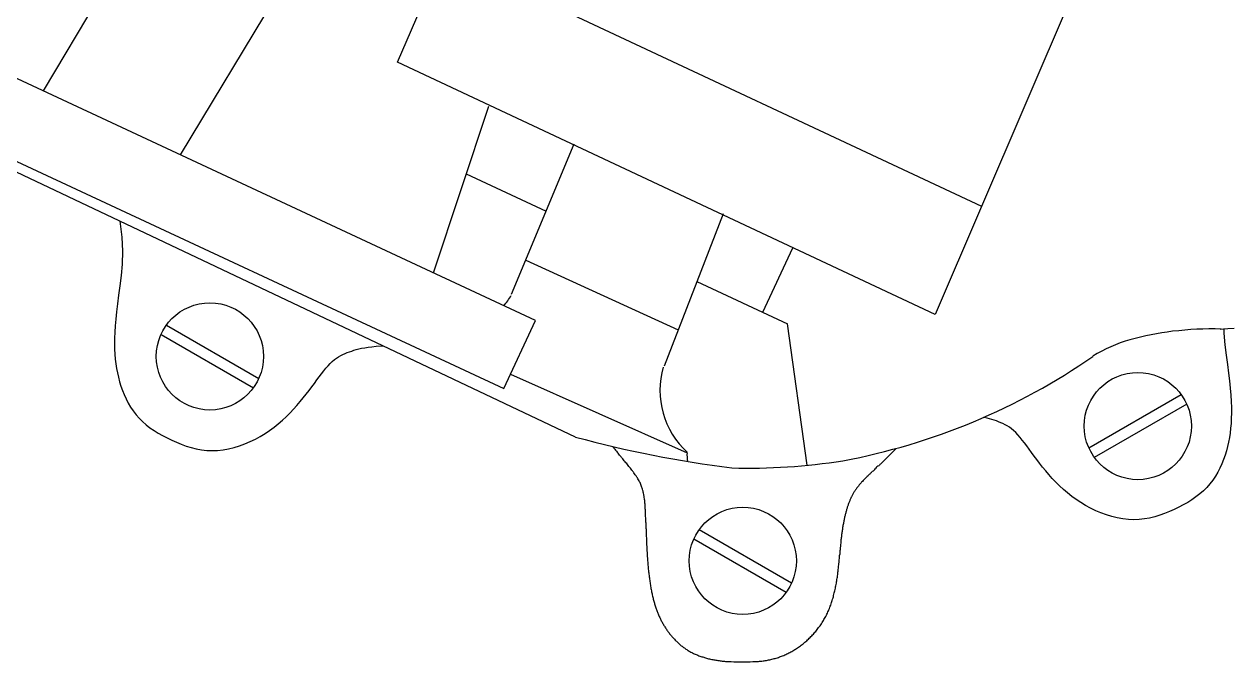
# Model space of a CAD drawing. Header units: millimetres. Extents: x -3204.52 to -3202.33, y 1775.89 to 1776.94.
# Drawn here: x -3203.3672 to -3203.2285, y 1776.179 to 1776.2522 of the extents above; entities that cross this region are included whole.
import ezdxf

# ---------------------------------------------------------------- set-up
doc = ezdxf.new("R2010")
doc.units = ezdxf.units.MM
doc.header["$LTSCALE"] = 10
doc.layers.add('Veículos', color=2, linetype='Continuous')

msp = doc.modelspace()

# ---------------------------------------------------------------- linework, layer by layer
at = {"layer": 'Veículos'}
for p, q in [((-3203.324360544384, 1776.247798404621), (-3203.307612843664, 1776.28682029684)), ((-3203.364982203217, 1776.244505417878), (-3203.351710210426, 1776.266848378653)), ((-3203.334730334522, 1776.261308181872), (-3203.349312072746, 1776.237198316035)), ((-3203.319048851277, 1776.260174570124), (-3203.257350896564, 1776.231300275891)), ((-3203.246157491493, 1776.25738074231), (-3203.262682991926, 1776.218876573438)), ((-3203.308522248368, 1776.218177708553), (-3203.377693423954, 1776.250432757452)), ((-3203.262682991926, 1776.218876573438), (-3203.324360544384, 1776.247798404621)), ((-3203.381336194157, 1776.242620811544), (-3203.31216501857, 1776.210365762645)), ((-3203.320235464244, 1776.223639670818), (-3203.313892452299, 1776.242768424028)), ((-3203.303940027053, 1776.204812331174), (-3203.381841303832, 1776.241688718061)), ((-3203.311297513741, 1776.221181964724), (-3203.304114962986, 1776.238424045086)), ((-3203.316472940698, 1776.234986391428), (-3203.307324145569, 1776.230720238197)), ((-3203.356212693645, 1776.229556817485), (-3203.356001801722, 1776.227755700463)), ((-3203.287011647679, 1776.230403960335), (-3203.293777855346, 1776.212958175255)), ((-3203.356001801722, 1776.227755700463), (-3203.355927873587, 1776.226116481475)), ((-3203.355927873587, 1776.226116481475), (-3203.355961582288, 1776.224652426961)), ((-3203.282462291202, 1776.21912696511), (-3203.279009156356, 1776.226532236685)), ((-3203.355961582288, 1776.224652426961), (-3203.356069375441, 1776.223340716197)), ((-3203.309662368586, 1776.225107214281), (-3203.292173448504, 1776.2170949293)), ((-3203.356069375441, 1776.223340716197), (-3203.356217700666, 1776.222158528459)), ((-3203.290018729965, 1776.222650590373), (-3203.279616983535, 1776.217800176355)), ((-3203.356217700666, 1776.222158528459), (-3203.35637300558, 1776.221083043024)), ((-3203.356507560653, 1776.220094011617), (-3203.356616927751, 1776.219181475766)), ((-3203.35637300558, 1776.221083043024), (-3203.356507560653, 1776.220094011617)), ((-3203.356702491592, 1776.218338049446), (-3203.356765636895, 1776.217556346634)), ((-3203.356616927751, 1776.219181475766), (-3203.356702491592, 1776.218338049446)), ((-3203.356765636895, 1776.217556346634), (-3203.356807748379, 1776.216828981305)), ((-3203.350884336646, 1776.217652641725), (-3203.34028841852, 1776.211535085543)), ((-3203.31216501857, 1776.210365762645), (-3203.308522248368, 1776.218177708553)), ((-3203.277363599712, 1776.20158078358), (-3203.279616983535, 1776.217800176355)), ((-3203.229975619231, 1776.21720518455), (-3203.229101818447, 1776.217260060874)), ((-3203.229584716206, 1776.217245143487), (-3203.229572564713, 1776.216717373242)), ((-3203.229101818447, 1776.217260060874), (-3203.228369272197, 1776.217298098931)), ((-3203.356830210759, 1776.216148567436), (-3203.356834408754, 1776.215507719004)), ((-3203.356807748379, 1776.216828981305), (-3203.356830210759, 1776.216148567436)), ((-3203.351498897852, 1776.216588287213), (-3203.340902895963, 1776.21047068267)), ((-3203.229572564713, 1776.216717373242), (-3203.229464771559, 1776.215405662478)), ((-3203.356834408754, 1776.215507719004), (-3203.356821727084, 1776.214899049983)), ((-3203.356821727084, 1776.214899049983), (-3203.356793212074, 1776.214315888826)), ((-3203.356793212074, 1776.214315888826), (-3203.356748556492, 1776.213754421884)), ((-3203.330873205558, 1776.214166448852), (-3203.330625088076, 1776.214289180543)), ((-3203.330625088076, 1776.214289180543), (-3203.330376193128, 1776.214398873276)), ((-3203.330376193128, 1776.214398873276), (-3203.33012663456, 1776.214498514084)), ((-3203.33012663456, 1776.214498514084), (-3203.329876526219, 1776.214591090001)), ((-3203.329876526219, 1776.214591090001), (-3203.329624869364, 1776.214679082572)), ((-3203.329624869364, 1776.214679082572), (-3203.329366214916, 1776.214762951408)), ((-3203.329366214916, 1776.214762951408), (-3203.329094001208, 1776.214842650631)), ((-3203.329094001208, 1776.214842650631), (-3203.328801666574, 1776.214918134368)), ((-3203.328801666574, 1776.214918134368), (-3203.328482649349, 1776.21498935674)), ((-3203.328482649349, 1776.21498935674), (-3203.328130387867, 1776.215056271873)), ((-3203.328130387867, 1776.215056271873), (-3203.327738320461, 1776.215118833891)), ((-3203.327738320461, 1776.215118833891), (-3203.327299885466, 1776.215176996917)), ((-3203.327299885466, 1776.215176996917), (-3203.326803670166, 1776.215230218936)), ((-3203.326803670166, 1776.215230218936), (-3203.326218857636, 1776.215275973374)), ((-3203.326218857636, 1776.215275973374), (-3203.326061027125, 1776.215283822665)), ((-3203.229464771559, 1776.215405662478), (-3203.229316446334, 1776.21422347474)), ((-3203.229316446334, 1776.21422347474), (-3203.22916114142, 1776.213147989304)), ((-3203.356748556492, 1776.213754421884), (-3203.356687114716, 1776.213211549983)), ((-3203.356687114716, 1776.213211549983), (-3203.356608241123, 1776.21268417395)), ((-3203.332587147385, 1776.212711648531), (-3203.332341712477, 1776.212994988435)), ((-3203.332341712477, 1776.212994988435), (-3203.332098459412, 1776.213253412614)), ((-3203.332098459412, 1776.213253412614), (-3203.331855623922, 1776.213485391871)), ((-3203.331855623922, 1776.213485391871), (-3203.331611754758, 1776.213690149714)), ((-3203.331611754758, 1776.213690149714), (-3203.331366652746, 1776.21386992047)), ((-3203.331366652746, 1776.21386992047), (-3203.331120431731, 1776.214027691172)), ((-3203.331120431731, 1776.214027691172), (-3203.330873205558, 1776.214166448852)), ((-3203.22916114142, 1776.213147989304), (-3203.229026586348, 1776.212158957898)), ((-3203.356608241123, 1776.21268417395), (-3203.356511290089, 1776.212169194611)), ((-3203.356511290089, 1776.212169194611), (-3203.356395615991, 1776.211663512793)), ((-3203.356395615991, 1776.211663512793), (-3203.356260573209, 1776.211164029322)), ((-3203.333625990844, 1776.211359715626), (-3203.333354185867, 1776.211727426451)), ((-3203.333354185867, 1776.211727426451), (-3203.333091619812, 1776.212076338342)), ((-3203.333091619812, 1776.212076338342), (-3203.332836528407, 1776.212404922102)), ((-3203.332836528407, 1776.212404922102), (-3203.332587147385, 1776.212711648531)), ((-3203.311399116809, 1776.212008244273), (-3203.291151276269, 1776.20301230274)), ((-3203.229026586348, 1776.212158957898), (-3203.22891721925, 1776.211246422047)), ((-3203.356260573209, 1776.211164029322), (-3203.356105516117, 1776.210667645024)), ((-3203.356105516117, 1776.210667645024), (-3203.35592969149, 1776.210172293785)), ((-3203.35592969149, 1776.210172293785), (-3203.355731915685, 1776.209680041719)), ((-3203.334836724088, 1776.209737614305), (-3203.334513249025, 1776.210160902963)), ((-3203.334513249025, 1776.210160902963), (-3203.334204220514, 1776.210574241642)), ((-3203.334204220514, 1776.210574241642), (-3203.33390879901, 1776.210974735064)), ((-3203.33390879901, 1776.210974735064), (-3203.333625990844, 1776.211359715626)), ((-3203.22891721925, 1776.211246422047), (-3203.228831655409, 1776.210402995727)), ((-3203.228831655409, 1776.210402995727), (-3203.228768510105, 1776.209621292915)), ((-3203.355731915685, 1776.209680041719), (-3203.355510897457, 1776.209193988)), ((-3203.355510897457, 1776.209193988), (-3203.35526534556, 1776.208717231801)), ((-3203.35526534556, 1776.208717231801), (-3203.354993968749, 1776.208252872297)), ((-3203.335902224062, 1776.208437001266), (-3203.33553037206, 1776.208872768176)), ((-3203.33553037206, 1776.208872768176), (-3203.33517548525, 1776.209307270949)), ((-3203.33517548525, 1776.209307270949), (-3203.334836724088, 1776.209737614305)), ((-3203.234443059649, 1776.20966397374), (-3203.245038977775, 1776.203546417558)), ((-3203.228768510105, 1776.209621292915), (-3203.228726398622, 1776.208893927586)), ((-3203.228726398622, 1776.208893927586), (-3203.228703936242, 1776.208213513717)), ((-3203.354993968749, 1776.208252872297), (-3203.354695475777, 1776.207804008661)), ((-3203.354695475777, 1776.207804008661), (-3203.354368575399, 1776.207373740066)), ((-3203.354368575399, 1776.207373740066), (-3203.354011976369, 1776.206965165686)), ((-3203.337127851279, 1776.207150947887), (-3203.336700181836, 1776.20757325616)), ((-3203.336700181836, 1776.20757325616), (-3203.336291880805, 1776.208002865501)), ((-3203.336291880805, 1776.208002865501), (-3203.335902224062, 1776.208437001266)), ((-3203.233828498443, 1776.208599619228), (-3203.244424500331, 1776.202482014685)), ((-3203.228699738246, 1776.207572665284), (-3203.228712419917, 1776.206963996264)), ((-3203.228703936242, 1776.208213513717), (-3203.228699738246, 1776.207572665284)), ((-3203.354011976369, 1776.206965165686), (-3203.353625033064, 1776.206580609901)), ((-3203.353625033064, 1776.206580609901), (-3203.353209682354, 1776.206219297917)), ((-3203.353209682354, 1776.206219297917), (-3203.352768506729, 1776.205879680148)), ((-3203.352768506729, 1776.205879680148), (-3203.35230408868, 1776.205560207008)), ((-3203.339036307638, 1776.205579361056), (-3203.338529232736, 1776.205950267904)), ((-3203.338529232736, 1776.205950267904), (-3203.338042229716, 1776.206337282299)), ((-3203.338042229716, 1776.206337282299), (-3203.337575151569, 1776.20673823278)), ((-3203.337575151569, 1776.20673823278), (-3203.337127851279, 1776.207150947887)), ((-3203.257051497651, 1776.207054303021), (-3203.257121319511, 1776.207067566291)), ((-3203.256732480427, 1776.206983080649), (-3203.257051497651, 1776.207054303021)), ((-3203.256440145793, 1776.206907596913), (-3203.256732480427, 1776.206983080649)), ((-3203.256167932085, 1776.206827897689), (-3203.256440145793, 1776.206907596913)), ((-3203.255909277636, 1776.206744028853), (-3203.256167932085, 1776.206827897689)), ((-3203.255657620782, 1776.206656036281), (-3203.255909277636, 1776.206744028853)), ((-3203.25540751244, 1776.206563460365), (-3203.255657620782, 1776.206656036281)), ((-3203.255157953873, 1776.206463819557), (-3203.25540751244, 1776.206563460365)), ((-3203.254909058925, 1776.206354126823), (-3203.255157953873, 1776.206463819557)), ((-3203.254660941442, 1776.206231395133), (-3203.254909058925, 1776.206354126823)), ((-3203.25441371527, 1776.206092637453), (-3203.254660941442, 1776.206231395133)), ((-3203.254167494255, 1776.205934866751), (-3203.25441371527, 1776.206092637453)), ((-3203.253922392243, 1776.205755095995), (-3203.254167494255, 1776.205934866751)), ((-3203.228740934927, 1776.206380835107), (-3203.228785590509, 1776.205819368165)), ((-3203.228712419917, 1776.206963996264), (-3203.228740934927, 1776.206380835107)), ((-3203.35230408868, 1776.205560207008), (-3203.3518190107, 1776.205259328909)), ((-3203.3518190107, 1776.205259328909), (-3203.35131585528, 1776.204975496264)), ((-3203.35131585528, 1776.204975496264), (-3203.35079720491, 1776.204707159487)), ((-3203.35079720491, 1776.204707159487), (-3203.350265642083, 1776.204452768991)), ((-3203.341267596195, 1776.204300392958), (-3203.340679433764, 1776.204585000396)), ((-3203.340679433764, 1776.204585000396), (-3203.34011126114, 1776.204894555842)), ((-3203.34011126114, 1776.204894555842), (-3203.339563601435, 1776.205226733215)), ((-3203.339563601435, 1776.205226733215), (-3203.339036307638, 1776.205579361056)), ((-3203.253678523078, 1776.205550338152), (-3203.253922392243, 1776.205755095995)), ((-3203.253435687589, 1776.205318358895), (-3203.253678523078, 1776.205550338152)), ((-3203.253192434524, 1776.205059934716), (-3203.253435687589, 1776.205318358895)), ((-3203.252946999615, 1776.204776594812), (-3203.253192434524, 1776.205059934716)), ((-3203.252697618594, 1776.204469868382), (-3203.252946999615, 1776.204776594812)), ((-3203.252442527189, 1776.204141284623), (-3203.252697618594, 1776.204469868382)), ((-3203.228925905878, 1776.204749120231), (-3203.229022856912, 1776.204234140892)), ((-3203.228847032285, 1776.205276496264), (-3203.228925905878, 1776.204749120231)), ((-3203.228785590509, 1776.205819368165), (-3203.228847032285, 1776.205276496264)), ((-3203.350265642083, 1776.204452768991), (-3203.349723318876, 1776.204211808248)), ((-3203.349723318876, 1776.204211808248), (-3203.349170665702, 1776.203987892958)), ((-3203.349170665702, 1776.203987892958), (-3203.348607682563, 1776.203785671884)), ((-3203.348607682563, 1776.203785671884), (-3203.348034369457, 1776.203609793785)), ((-3203.348034369457, 1776.203609793785), (-3203.347450726386, 1776.203464907421)), ((-3203.347450726386, 1776.203464907421), (-3203.346856753349, 1776.203355661553)), ((-3203.346856753349, 1776.203355661553), (-3203.346252450347, 1776.203286704942)), ((-3203.346252450347, 1776.203286704942), (-3203.345637817378, 1776.203262686347)), ((-3203.345637817378, 1776.203262686347), (-3203.345013500066, 1776.203286963206)), ((-3203.345013500066, 1776.203286963206), (-3203.344382726526, 1776.203357727669)), ((-3203.344382726526, 1776.203357727669), (-3203.343749370494, 1776.203471880562)), ((-3203.343749370494, 1776.203471880562), (-3203.343117305708, 1776.203626322711)), ((-3203.343117305708, 1776.203626322711), (-3203.342490405905, 1776.203817954942)), ((-3203.342490405905, 1776.203817954942), (-3203.341872544821, 1776.204043678082)), ((-3203.341872544821, 1776.204043678082), (-3203.341267596195, 1776.204300392958)), ((-3203.252179961133, 1776.203792372732), (-3203.252442527189, 1776.204141284623)), ((-3203.251908156157, 1776.203424661907), (-3203.252179961133, 1776.203792372732)), ((-3203.251625347991, 1776.203039681345), (-3203.251908156157, 1776.203424661907)), ((-3203.229273573792, 1776.203228975603), (-3203.229428630883, 1776.202732591305)), ((-3203.229138531009, 1776.203728459074), (-3203.229273573792, 1776.203228975603)), ((-3203.229022856912, 1776.204234140892), (-3203.229138531009, 1776.203728459074)), ((-3203.251329926486, 1776.202639187924), (-3203.251625347991, 1776.203039681345)), ((-3203.251020897976, 1776.202225849244), (-3203.251329926486, 1776.202639187924)), ((-3203.250697422913, 1776.201802560586), (-3203.251020897976, 1776.202225849244)), ((-3203.25035866175, 1776.20137221723), (-3203.250697422913, 1776.201802560586)), ((-3203.229802231315, 1776.201744988), (-3203.230023249544, 1776.201258934281)), ((-3203.229604455511, 1776.202237240066), (-3203.229802231315, 1776.201744988)), ((-3203.229428630883, 1776.202732591305), (-3203.229604455511, 1776.202237240066)), ((-3203.250003774941, 1776.200937714457), (-3203.25035866175, 1776.20137221723)), ((-3203.249631922939, 1776.200501947547), (-3203.250003774941, 1776.200937714457)), ((-3203.249242266195, 1776.200067811782), (-3203.249631922939, 1776.200501947547)), ((-3203.230540178251, 1776.200317818578), (-3203.230838671224, 1776.199868954942)), ((-3203.23026880144, 1776.200782178082), (-3203.230540178251, 1776.200317818578)), ((-3203.230023249544, 1776.201258934281), (-3203.23026880144, 1776.200782178082)), ((-3203.248833965165, 1776.199638202441), (-3203.249242266195, 1776.200067811782)), ((-3203.248406295722, 1776.199215894168), (-3203.248833965165, 1776.199638202441)), ((-3203.247958995432, 1776.198803179061), (-3203.248406295722, 1776.199215894168)), ((-3203.231522170631, 1776.199030111967), (-3203.231909113936, 1776.198645556181)), ((-3203.231165571602, 1776.199438686347), (-3203.231522170631, 1776.199030111967)), ((-3203.230838671224, 1776.199868954942), (-3203.231165571602, 1776.199438686347)), ((-3203.247491917284, 1776.19840222858), (-3203.247958995432, 1776.198803179061)), ((-3203.247004914265, 1776.198015214185), (-3203.247491917284, 1776.19840222858)), ((-3203.246497839363, 1776.197644307337), (-3203.247004914265, 1776.198015214185)), ((-3203.245970545565, 1776.197291679496), (-3203.246497839363, 1776.197644307337)), ((-3203.23323005832, 1776.197625153289), (-3203.233715136301, 1776.19732427519)), ((-3203.232765640272, 1776.197944626429), (-3203.23323005832, 1776.197625153289)), ((-3203.232324464647, 1776.198284244198), (-3203.232765640272, 1776.197944626429)), ((-3203.231909113936, 1776.198645556181), (-3203.232324464647, 1776.198284244198)), ((-3203.245422885861, 1776.196959502123), (-3203.245970545565, 1776.197291679496)), ((-3203.244854713236, 1776.196649946677), (-3203.245422885861, 1776.196959502123)), ((-3203.244266550805, 1776.196365339239), (-3203.244854713236, 1776.196649946677)), ((-3203.243661602179, 1776.196108624363), (-3203.244266550805, 1776.196365339239)), ((-3203.235810828125, 1776.196276754529), (-3203.236363481298, 1776.196052839239)), ((-3203.235268504917, 1776.196517715272), (-3203.235810828125, 1776.196276754529)), ((-3203.23473694209, 1776.196772105768), (-3203.235268504917, 1776.196517715272)), ((-3203.234218291721, 1776.197040442545), (-3203.23473694209, 1776.196772105768)), ((-3203.233715136301, 1776.19732427519), (-3203.234218291721, 1776.197040442545)), ((-3203.243043741096, 1776.195882901223), (-3203.243661602179, 1776.196108624363)), ((-3203.242416841293, 1776.195691268991), (-3203.243043741096, 1776.195882901223)), ((-3203.241784776507, 1776.195536826842), (-3203.242416841293, 1776.195691268991)), ((-3203.241151420475, 1776.19542267395), (-3203.241784776507, 1776.195536826842)), ((-3203.240520646935, 1776.195351909487), (-3203.241151420475, 1776.19542267395)), ((-3203.239896329623, 1776.195327632628), (-3203.240520646935, 1776.195351909487)), ((-3203.239281696654, 1776.195351651223), (-3203.239896329623, 1776.195327632628)), ((-3203.238677393651, 1776.195420607834), (-3203.239281696654, 1776.195351651223)), ((-3203.238083420614, 1776.195529853702), (-3203.238677393651, 1776.195420607834)), ((-3203.237499777543, 1776.195674740066), (-3203.238083420614, 1776.195529853702)), ((-3203.236926464438, 1776.195850618165), (-3203.237499777543, 1776.195674740066)), ((-3203.236363481298, 1776.196052839239), (-3203.236926464438, 1776.195850618165)), ((-3203.289744013671, 1776.194209315731), (-3203.279148095545, 1776.188091759548)), ((-3203.290358574877, 1776.193144961218), (-3203.279762572988, 1776.187027356676))]:
    msp.add_line(p, q, dxfattribs=at)
for points in [[(-3203.229878040072, 1776.21720518455, 0.03519256623395899), (-3203.235439573415, 1776.216938527566, 0.03922299065178179), (-3203.240340515247, 1776.215962027338, 0.07158976862136646), (-3203.244582527312, 1776.214077760375, -0.3096522601002618)], [(-3203.229878026411, 1776.217205169992, 0.03519256623395899), (-3203.235439559754, 1776.216938513007, 0.03922299065178179), (-3203.240340501586, 1776.215962012779, 0.07158976862136646), (-3203.244582513651, 1776.214077745817, -0.3096522601002618)]]:
    msp.add_lwpolyline(points, format="xyb", dxfattribs=at)
for centre in [(-3203.345893757603, 1776.214061465821), (-3203.239433638691, 1776.206072797837), (-3203.284753434628, 1776.190618139827)]:
    msp.add_circle(centre, 0.006148367551876355, dxfattribs=at)
for centre, radius, start, end in [((-3203.319387388821, 1776.225989772877), 0.009459564044348154, 319.7489494465497, 328.5168044381463), ((-3203.284632033928, 1776.210180247819), 0.009630110570149708, 163.9372460888827, 227.598962937899), ((-3203.286829856973, 1776.274968708354), 0.07411587071370528, 292.6458356169086, 304.7457157290805), ((-3203.286829856973, 1776.274968708354), 0.07411587071370881, 280.5459555047407, 292.6458356169086), ((-3203.270094092289, 1776.329242001854), 0.1289507279761911, 254.7832169572426, 262.9056067364225), ((-3203.07806092616, 1776.383925807218), 0.2856355262310374, 219.112804036799, 219.1527742103636), ((-3203.293545345656, 1776.208476558903), 0.007757902482724361, 219.1527742097431, 219.3953069103439), ((-3192.537822533151, 1785.041851558379), 13.92587872035269, 219.3953069110011, 219.3977411994664), ((-3203.982325294939, 1775.64162807005), 0.8842815186138865, 39.3773561739524, 39.41569193654836), ((-3203.441850418529, 1776.377871593688), 0.2468253012573864, 314.6567843278597, 315.0575751141704), ((-3203.787639315716, 1775.801416122792), 0.6324187537891142, 39.34012500406995, 39.3773561738974), ((-3204.252360298869, 1775.420502615429), 1.233302013894498, 39.31346413350558, 39.34012500419003), ((-3203.321560799786, 1776.182718514153), 0.03023893002858602, 38.77124124049816, 39.31346413340383), ((-3203.286136830125, 1776.202774917887), 0.00502006192298051, 177.2896302109555, 188.7240221161651), ((-3203.284108204534, 1776.270630920126), 0.06937875071829977, 268.4209036022226, 278.9917316789198), ((-3203.223485193265, 1776.155562539232), 0.06479094158751003, 134.4881391444133, 134.8184049892398), ((-3203.443014002395, 1776.379049202033), 0.2484808038474019, 314.4881391443949, 314.6567843278044), ((-3203.379160576853, 1776.136454686247), 0.1041177232691329, 38.47902955568824, 38.77124124056326), ((-3203.309024433752, 1776.192201593747), 0.01452533372050468, 37.38875520060095, 38.47902955575336), ((-3203.322168610941, 1776.182156198443), 0.03106859098128503, 36.64327761719154, 37.3887552005072), ((-3203.303723539644, 1776.195876346045), 0.008080265567155702, 34.8396467354136, 36.64327761728536), ((-3203.307691809837, 1776.193114252133), 0.0129151731252237, 33.41304203508653, 34.83964673535595), ((-3201.900677040197, 1774.84595440954), 1.926287464267672, 135.3214996114831, 135.3379393521941), ((-3203.256824520091, 1776.186967351844), 0.01907701477595734, 134.2338597982395, 135.3214996114831), ((-3203.281934303447, 1776.212786888416), 0.01693895602636301, 314.1652156200673, 315.3901437896957), ((-3203.269969121065, 1776.201319215944), 0.0004382856878961492, 282.3510024481819, 345.275326229942), ((-3203.268744273932, 1776.20060987901), 0.0009995283819991055, 114.1917832850742, 143.2576199159958), ((-3203.301408956491, 1776.19725908286), 0.0053882967541344, 30.88418778844759, 33.41304203499259), ((-3203.302593728737, 1776.196550455309), 0.006768817771345638, 28.62794438200609, 30.88418778851687), ((-3203.300635268912, 1776.197619481721), 0.004537588882105432, 25.71942695353659, 28.62794438199466), ((-3203.300881801818, 1776.197500730477), 0.004811231589933455, 22.89484968885681, 25.71942695353659), ((-3203.301094859346, 1776.197410754022), 0.005042509069651121, 20.2147767858016, 22.89484968888589), ((-3203.300701126683, 1776.197555734738), 0.004622932118859872, 17.41570015782201, 20.21477678560795), ((-3203.302596900023, 1776.19696106484), 0.006609786125460185, 15.25303203526484, 17.41570015783443), ((-3203.266637474212, 1776.195221498157), 0.00627764623721355, 142.4386164963847, 143.9784103197924), ((-3203.265645237725, 1776.194458438005), 0.007529362675889838, 141.0289137144102, 142.4386164963013), ((-3203.266542291143, 1776.195184108306), 0.006375541969959261, 139.49694430511, 141.028913714337), ((-3203.263081489955, 1776.192227985634), 0.01092700394586709, 138.3861929956308, 139.49694430511), ((-3203.264924388399, 1776.193864981769), 0.008462043292432778, 137.123982626728, 138.3861929957423), ((-3203.25379508507, 1776.18353167266), 0.02364883590100378, 136.4764973916587, 137.1239826266816), ((-3203.260674237161, 1776.190065109284), 0.01416155348642883, 135.6397760373822, 136.4764973917418), ((-3203.266713624045, 1776.1959711061), 0.005714365059372405, 135.3379393520467, 135.6397760372071), ((-3203.301101099158, 1776.197368952004), 0.005059369354343294, 12.78106149046475, 15.25303203534711), ((-3203.304649097228, 1776.196564099814), 0.008697511373620443, 11.05752257083928, 12.78106149041105), ((-3203.302046563319, 1776.197072693248), 0.006045747803979686, 8.990235601969227, 11.05752257090571), ((-3203.308098665363, 1776.196115191703), 0.01217312475945112, 7.68658031212373, 8.990235601864251), ((-3203.303608784229, 1776.196721176649), 0.00764253425181789, 6.041259221517999, 7.6865803122804), ((-3203.264222457629, 1776.194106145851), 0.00894280820840578, 157.0392288682388, 158.1951504147291), ((-3203.266180369216, 1776.194935648408), 0.006816428121426426, 155.6615814632031, 157.0392288681396), ((-3203.265308252222, 1776.194541168274), 0.007773612861760957, 154.3715397129621, 155.661581463285), ((-3203.266564236811, 1776.195143702538), 0.006380578466824421, 152.9044206151615, 154.3715397128512), ((-3203.265997554266, 1776.194853771598), 0.00701712308940518, 151.5054300887788, 152.9044206154296), ((-3203.266715757817, 1776.195243636182), 0.006199926213232484, 149.9866002674799, 151.50543008847), ((-3203.266383439561, 1776.195051668508), 0.006583706112296953, 148.5127057056175, 149.9866002677837), ((-3203.266672242054, 1776.195228558822), 0.006245036563482846, 146.9840439339971, 148.5127057054477), ((-3203.266496652259, 1776.195114459941), 0.006454441268890391, 145.4803856437954, 146.9840439339102), ((-3203.266378584767, 1776.195033254877), 0.006597738844482135, 143.9784103196411, 145.4803856438316), ((-3203.314635720737, 1776.195554169993), 0.01873105233506825, 5.130977538124347, 6.041259221359795), ((-3203.306095189886, 1776.196321046593), 0.01015616067818106, 3.894756962975958, 5.130977538124347), ((-3203.329704254076, 1776.194713712518), 0.03381987625159168, 3.33983848833982, 3.894756963080822), ((-3203.310115880598, 1776.195856836905), 0.01419817630310691, 2.483389985478953, 3.339838488274792), ((-3203.384894405927, 1776.192613655283), 0.08904699778631107, 2.241954127010125, 2.483389985452922), ((-3203.257353037996, 1776.192027327769), 0.01612170476846648, 164.9419675631502, 165.6668549159666), ((-3203.260422750503, 1776.19285318807), 0.01294284017400069, 164.1224363241244, 164.9419675629606), ((-3203.258446273047, 1776.19229101033), 0.01499771412253206, 163.36111628028, 164.122436324178), ((-3203.262384793164, 1776.193468045175), 0.01088707527498594, 162.4286904978768, 163.36111628028), ((-3203.260557343551, 1776.192889351018), 0.01280396312107453, 161.5688914464337, 162.4286904980004), ((-3203.264395678026, 1776.194168509998), 0.008758093716402382, 160.4597141622848, 161.5688914464337), ((-3203.262626823445, 1776.19354072571), 0.01063504860148964, 159.4531653879351, 160.4597141623093), ((-3203.265515377965, 1776.194623404037), 0.007550256943945411, 158.1951504147121, 159.453165388022), ((-3203.31868977633, 1776.195205531048), 0.02279165234065308, 1.764727747898315, 2.241954127218406), ((-3207.511614181091, 1776.066021308073), 4.217705671424788, 1.759683476195687, 1.764727747768101), ((-3204.787954813254, 1776.149697381824), 1.492761261473462, 1.75120453913522, 1.759683476274216), ((-3206.717936124418, 1776.090690507426), 3.423644394308582, 1.746018951346632, 1.751204539005006), ((-3201.950289457938, 1776.235929658244), 1.346214007132811, 181.7420178426475, 181.7552056479078), ((-3203.253398585785, 1776.191187170783), 0.0201643772122507, 169.7309660602018, 170.3555145811036), ((-3203.252502335664, 1776.191024794867), 0.02107521760355084, 169.1200627700354, 169.7309660600969), ((-3203.255161288546, 1776.191535862961), 0.0183675948403676, 168.4580696148523, 169.1200627698873), ((-3203.254232027624, 1776.19134609438), 0.01931603459923456, 167.8125335085939, 168.4580696150005), ((-3203.256869880548, 1776.191915814391), 0.01661735919467079, 167.1073629410006, 167.8125335086731), ((-3203.255923147155, 1776.191699111539), 0.01758857711254597, 166.4219383581764, 167.1073629408522), ((-3203.258577332324, 1776.19234015085), 0.01485807710091513, 165.6668549158213, 166.4219383581733), ((-3203.202895348794, 1776.197545174023), 0.09302013289160341, 181.7552056477902, 181.889543594261), ((-3202.944860894785, 1776.206057915972), 0.3511949694491834, 181.889543594261, 181.9586809820859), ((-3203.189910446907, 1776.197677526321), 0.1060021597540843, 181.9586809821645, 182.1073219974419), ((-3203.091109307798, 1776.201313042753), 0.2048701630164268, 182.107321997455, 182.2142414200444), ((-3203.208005234403, 1776.196793255455), 0.08788689013446607, 182.2142414199788, 182.4032050860168), ((-3203.252294474243, 1776.190852878423), 0.02130409181300365, 173.1781745120458, 173.7820342426206), ((-3203.24457826981, 1776.189929795514), 0.02907531391228528, 172.6612765283672, 173.1781745120069), ((-3203.250670962582, 1776.190714473154), 0.02293229965110683, 172.0828352579739, 172.6612765283009), ((-3203.248670480809, 1776.190436272497), 0.0249520330321713, 171.5282989870007, 172.0828352578818), ((-3203.251595995868, 1776.190872016545), 0.02199424479814915, 170.9362921022204, 171.5282989870929), ((-3203.25074798368, 1776.19073673787), 0.02285297932657549, 170.3555145810651, 170.9362921022332), ((-3203.147926842297, 1776.199314652795), 0.1480181685393137, 182.4032050860168, 182.5488122561676), ((-3203.223239541368, 1776.195962143131), 0.07263088869375746, 182.5488122561676, 182.7830628969642), ((-3203.182499034985, 1776.19794261445), 0.1134195038582488, 182.7830628969902, 182.9705180943986), ((-3203.236287933233, 1776.195151410433), 0.05955823396390253, 182.9705180943205, 183.2576482225253), ((-3202.640862864953, 1776.139011240632), 0.6349347572138233, 175.1990282252955, 175.2249316118147), ((-3203.242132437289, 1776.189511527159), 0.03154816674650155, 174.8648785630701, 175.1990282253733), ((-3203.173198973779, 1776.183316785376), 0.1007594174008911, 174.6779030024907, 174.8648785629522), ((-3203.248785812872, 1776.19035816758), 0.02484531260278696, 174.173632164723, 174.6779030025957), ((-3203.232516264703, 1776.1886980022), 0.041199344114886, 173.7820342425544, 174.1736321646582), ((-3203.206882714658, 1776.196825097641), 0.08901104551595117, 183.2576482227212, 183.4925182342594), ((-3203.247306100564, 1776.194357995692), 0.04851244405743924, 183.4925182341026, 183.8435932799454), ((-3203.226766896848, 1776.195737905011), 0.06909794961314811, 183.8435932800242, 184.1377601476609), ((-3203.255975752359, 1776.193624838617), 0.03981276069784803, 184.1377601476219, 184.5653224464423), ((-3203.443028167552, 1776.20560198162), 0.1699908455630054, 354.9216604758545, 355.0400263343665), ((-3203.324674919601, 1776.195330722466), 0.05119273924195514, 355.0400263346543, 355.2557189192016), ((-3203.62661632672, 1776.220389772825), 0.3541722259043543, 355.2557189190058, 355.2989655116463), ((-3202.911340672813, 1776.16156686864), 0.363518093899491, 175.2562748431392, 175.2984095875109), ((-3202.841433765245, 1776.15576576133), 0.4336652860872972, 175.2249316117616, 175.2562748431652), ((-3203.244606631029, 1776.194532651174), 0.05121806838498476, 184.5653224464812, 184.9422854490159), ((-3203.262511192147, 1776.192984376928), 0.03324668941836056, 184.942285449069, 185.4410929435772), ((-3203.254798891358, 1776.193718985116), 0.04099389747321569, 185.4410929434462, 185.8903007641709), ((-3203.265803666426, 1776.192583635029), 0.02993071103799282, 185.89030076425, 186.432452062341), ((-3203.261228455533, 1776.193099451306), 0.03453490707538418, 186.432452062341, 186.9371710660657), ((-3203.295816227965, 1776.192012429894), 0.0221468443819851, 352.7018981809651, 353.3543559664056), ((-3203.320595256353, 1776.194899467345), 0.04709349211527067, 353.3543559663007, 353.7447366562515), ((-3203.299603951678, 1776.192598594127), 0.02597646368946107, 353.7447366563435, 354.2703658088412), ((-3203.348496637566, 1776.197504274207), 0.07511464060288989, 354.2703658088801, 354.5261071664827), ((-3203.304980470507, 1776.193334155267), 0.03139912061877528, 354.5261071664568, 354.9216604759454), ((-3203.269285014605, 1776.19211919682), 0.02641893252196632, 186.9371710659995, 187.5315614158431), ((-3203.265931742435, 1776.192562542781), 0.02980138575718673, 187.5315614158835, 188.0912042304219), ((-3203.272504433008, 1776.191628139811), 0.02316260798747862, 188.0912042304477, 188.7450883420821), ((-3203.269763244688, 1776.192049808496), 0.02593603869377723, 188.7450883421207, 189.3630228357885), ((-3203.275208871164, 1776.191151901274), 0.0204168825005106, 189.3630228357606, 190.0791190917205), ((-3203.297174789321, 1776.192184878809), 0.02351905610687491, 349.1540960128968, 349.9031409968902), ((-3203.291417786952, 1776.191159726112), 0.01767149128656071, 349.9031409969159, 350.7672773329378), ((-3203.301263437867, 1776.192760144669), 0.02764636880470697, 350.7672773329764, 351.4102619614671), ((-3203.293175948825, 1776.191538508548), 0.01946713449862396, 351.4102619613216, 352.176510363665), ((-3203.307727160122, 1776.193537854416), 0.03415505927147297, 352.1765103637959, 352.7018981809522), ((-3203.272970734861, 1776.191549732577), 0.02269010133208549, 190.0791190916541, 190.758397197507), ((-3203.277475036097, 1776.190693880308), 0.01810521172201195, 190.7583971975582, 191.538803179576), ((-3203.275652895209, 1776.191065884352), 0.01996493869797784, 191.5388031796423, 192.2819730435267), ((-3203.279377406082, 1776.19025503712), 0.01615318654435945, 192.2819730434476, 193.1279274528383), ((-3203.277855099669, 1776.190610071202), 0.01771634553042876, 193.1279274527973, 193.9356991712766), ((-3203.286477177342, 1776.189837370659), 0.01256081998532175, 344.0046893283839, 345.2402116778673), ((-3203.29161533426, 1776.191191073164), 0.01787430913901201, 345.2402116779084, 346.21735525766), ((-3203.287928299159, 1776.1902866346), 0.01407796392860466, 346.2173552576063, 347.3183988417339), ((-3203.294118603387, 1776.19167959127), 0.02042305610398034, 347.3183988416957, 348.1774224396858), ((-3203.289592810524, 1776.190732242492), 0.01579917561883146, 348.1774224397677, 349.154096013004), ((-3203.280994654402, 1776.189831033676), 0.01448158071811333, 193.9356991712766, 194.84842801649), ((-3203.279633910396, 1776.190191788453), 0.01588933362968346, 194.8484280166511, 195.7197857935682), ((-3203.282380498084, 1776.189418733963), 0.01303602727252427, 195.7197857934859, 196.7046622373819), ((-3203.281268155849, 1776.189752551288), 0.01419737961038053, 196.7046622374355, 197.6483967675865), ((-3203.283580357618, 1776.189016927495), 0.01177097911045022, 197.6483967674753, 198.7105989452687), ((-3203.282639591921, 1776.189335553094), 0.01276423757046012, 198.7105989453264, 199.7306350841489), ((-3203.286012076946, 1776.189665849181), 0.01206840959948972, 337.3335118581846, 338.740423752973), ((-3203.284195245627, 1776.188958972518), 0.01011890949510401, 338.7404237529317, 340.2769046627684), ((-3203.287719861586, 1776.190222570845), 0.01386318491091246, 340.2769046627027, 341.5193415568779), ((-3203.285218480273, 1776.189386559195), 0.01122579530163493, 341.5193415569892, 342.9000414370544), ((-3203.289507630691, 1776.190706070762), 0.01571332492007082, 342.9000414370008, 344.004689328409), ((-3203.284425246681, 1776.18869511876), 0.01086720856232993, 199.7306350842847, 200.8584354196585), ((-3203.283721445543, 1776.188963289427), 0.01162036960052469, 200.8584354194238, 201.9490738461558), ((-3203.285007220602, 1776.188445131494), 0.0102341137994153, 201.949073846209, 203.1292137393152), ((-3203.284524752778, 1776.188651212277), 0.01075875128359674, 203.1292137392862, 204.2802189878954), ((-3203.285377289484, 1776.188266631477), 0.009823485959664337, 204.2802189879773, 205.4979423304434), ((-3203.285083972809, 1776.188406523424), 0.01014845431033636, 205.4979423303269, 206.6960096816234), ((-3203.285556772986, 1776.188168770964), 0.009619241461063353, 206.6960096815534, 207.9343237930838), ((-3203.285430353259, 1776.188235803759), 0.00976233353991773, 207.9343237931889, 209.1635287151512), ((-3203.283608204483, 1776.188636838616), 0.009451767256909462, 327.2847036701693, 328.9566424853902), ((-3203.283915601708, 1776.188821858246), 0.009810550362946925, 328.9566424853433, 330.597722061008), ((-3203.283694560036, 1776.188697296087), 0.009556827773433002, 330.5977220610371, 332.2953197651652), ((-3203.283335316554, 1776.188508651607), 0.009151065997341777, 332.2953197651536, 334.0301481511752), ((-3203.284271569869, 1776.188964683183), 0.01019247613178219, 334.0301481512043, 335.6477977033128), ((-3203.283536899706, 1776.188632160733), 0.009386057240625927, 335.6477977032837, 337.3335118581145), ((-3203.28558637345, 1776.18814873731), 0.00958366382561058, 209.1635287152677, 210.4041092387266), ((-3203.28550802993, 1776.188194708733), 0.009674499275776592, 210.4041092385972, 211.6388517940567), ((-3203.285589335996, 1776.188144612876), 0.009578999164044533, 211.6388517940278, 212.8709701525566), ((-3203.285194533782, 1776.188399738226), 0.01004906057731802, 212.8709701525965, 214.0739251279335), ((-3203.285714450551, 1776.188048073075), 0.009421380862467786, 214.0739251279155, 215.3296963621962), ((-3203.285199846465, 1776.188412833655), 0.01005214836722554, 215.3296963622325, 216.5454282843413), ((-3203.286222758104, 1776.187654663004), 0.008778896249038366, 216.5454282844065, 217.8876990273698), ((-3203.283975546258, 1776.188854351465), 0.009876914987479028, 317.8027794472331, 319.3712366583437), ((-3203.28430075241, 1776.189133370163), 0.01030541291612356, 319.371236658509, 320.9067375410092), ((-3203.283864873117, 1776.18877922577), 0.009743800052221988, 320.9067375409257, 322.504378877355), ((-3203.284251950228, 1776.189076193486), 0.01023167146398145, 322.504378877355, 324.0634628469122), ((-3203.28372544077, 1776.188694552278), 0.009581392892601851, 324.0634628468547, 325.6959187531691), ((-3203.284166498968, 1776.18899546782), 0.01011532406541012, 325.6959187532918, 327.2847036702632), ((-3203.285448214779, 1776.188257361512), 0.009760304856460249, 217.8876990271927, 219.1606960627923), ((-3203.286583859164, 1776.18733244905), 0.008295671375287264, 219.1606960629592, 220.5849202436075), ((-3203.285802322739, 1776.18800195006), 0.009324763590806551, 220.5849202435425, 221.9282541470911), ((-3203.286861919775, 1776.187050284424), 0.007900539815221753, 221.928254147156, 223.4314009520202), ((-3203.286157375781, 1776.18771727036), 0.008870721488356808, 223.4314009519371, 224.8499649930728), ((-3203.287107233412, 1776.186772374352), 0.007530923748022069, 224.8499649931281, 226.4351501777198), ((-3203.286482627104, 1776.187429081844), 0.008437233722332948, 226.4351501777935, 227.9327735253255), ((-3203.287314381207, 1776.186507502164), 0.007195813569952112, 227.9327735252888, 229.6014378932513), ((-3203.286770223634, 1776.187146917659), 0.008035432316672078, 229.6014378932513, 231.1805127421451), ((-3203.284027437635, 1776.188854745225), 0.009913287660798156, 305.6133639801966, 307.1422587813267), ((-3203.284013814167, 1776.18883675936), 0.009890724633439457, 307.1422587813735, 308.6728965737581), ((-3203.284121593766, 1776.188971420787), 0.01006320692742578, 308.672896573693, 310.1894906193776), ((-3203.284171430461, 1776.189030416498), 0.01014043509695145, 310.189490619461, 311.7002982049792), ((-3203.284099540069, 1776.188949729336), 0.01003236730983277, 311.7002982049608, 313.2285315824323), ((-3203.284269203061, 1776.189130221872), 0.01028008304618582, 313.2285315823307, 314.7382389382216), ((-3203.284050899551, 1776.188909914514), 0.009969935090650183, 314.7382389383874, 316.283969941743), ((-3203.284308606646, 1776.189156322744), 0.01032648797994555, 316.2839699416324, 317.8027794472428), ((-3203.287463250555, 1776.186285566087), 0.006929894960656629, 231.180512742137, 232.9319768592668), ((-3203.28706601683, 1776.186811412963), 0.007588916637524522, 232.9319768591287, 234.6056598805318), ((-3203.287504855034, 1776.186193778419), 0.006831254839757971, 234.6056598805969, 236.4240544479067), ((-3203.287399181435, 1776.186352974932), 0.007022331889992552, 236.4240544479898, 238.2175371697073), ((-3203.287400883528, 1776.18635022786), 0.007019100246344431, 238.2175371695913, 240.0171947592098), ((-3203.287411217333, 1776.186332316774), 0.006998421887582634, 240.0171947592501, 241.8195093465106), ((-3203.287045639881, 1776.18701467364), 0.007772539298055942, 241.8195093464814, 243.4894801783473), ((-3203.28726512638, 1776.186574654168), 0.007280816348639302, 243.4894801783473, 245.2149260867935), ((-3203.286774201501, 1776.187637840259), 0.00845187224044872, 245.2149260867763, 246.7797021161879), ((-3203.287044983996, 1776.187006674989), 0.007765073319075996, 246.77970211627, 248.4122166632336), ((-3203.286542055534, 1776.188277719021), 0.009132000518760943, 248.4122166631634, 249.884623859345), ((-3203.286806929176, 1776.187554519209), 0.008361821309875207, 249.8846238594029, 251.4233507892044), ((-3203.28631653294, 1776.189013669035), 0.009901173992711856, 251.4233507892457, 252.805532090864), ((-3203.286569975818, 1776.18819464745), 0.009043835291507412, 252.8055320908765, 254.2517476710198), ((-3203.283515924665, 1776.187968787555), 0.008886007003514036, 286.2059114490796, 287.8693567928507), ((-3203.283510394355, 1776.187951634023), 0.008867984018475768, 287.8693567928918, 289.5344917620313), ((-3203.28356588225, 1776.188108027733), 0.009033929488377786, 289.5344917620023, 291.1755287308339), ((-3203.283515552311, 1776.187978104846), 0.008894598732753866, 291.1755287307928, 292.8293697736664), ((-3203.283611879708, 1776.188206930256), 0.00914287284727995, 292.8293697737075, 294.4538555161934), ((-3203.283548923766, 1776.188068490691), 0.008990790751699769, 294.4538555161934, 296.0920239192496), ((-3203.283681508423, 1776.188339225038), 0.009292246847792727, 296.0920239192961, 297.6962725158925), ((-3203.283605422849, 1776.188194280464), 0.009128546071914078, 297.6962725158749, 299.3148425127888), ((-3203.28377787328, 1776.188501397072), 0.009480767255200404, 299.3148425128001, 300.8956787034297), ((-3203.283688498643, 1776.188352037372), 0.00930670937481797, 300.895678703394, 302.4912300834558), ((-3203.283899840641, 1776.18868388994), 0.009700144969634793, 302.4912300833909, 304.04600850971), ((-3203.283813039606, 1776.188555424751), 0.009545103928438966, 304.0460085097642, 305.6133639802435), ((-3203.286104362413, 1776.189845780832), 0.01075936357441911, 254.2517476709912, 255.5472007646393), ((-3203.286340929964, 1776.188927923322), 0.009811509885448553, 255.5472007645855, 256.9037887140488), ((-3203.285919652295, 1776.190738798685), 0.0116707421070613, 256.9037887141689, 258.1169242653355), ((-3203.2861062569, 1776.189851998224), 0.01076452119808132, 258.1169242652026, 259.3800945205305), ((-3203.285796797057, 1776.191502410936), 0.0124436958507267, 259.3800945205841, 260.5236802821826), ((-3203.285849014798, 1776.191189575801), 0.01212653262127999, 260.5236802822618, 261.6821249692786), ((-3203.285756362076, 1776.19182330297), 0.01276699702426968, 261.6821249692528, 262.8069706338596), ((-3203.285741169526, 1776.191943682168), 0.0128883311284433, 262.8069706338725, 263.9265088136046), ((-3203.285822079416, 1776.191183259762), 0.01212361638058374, 263.9265088136319, 265.1023402164457), ((-3203.285718298394, 1776.192394394257), 0.01333918919486621, 265.1023402163537, 266.2233147254428), ((-3203.286208846102, 1776.184963116981), 0.005891738690923305, 266.2233147255216, 267.466129438967), ((-3203.284076196069, 1776.233155071528), 0.05413085849204688, 267.4661294389019, 267.8761428664233), ((-3203.284848048138, 1776.212342179719), 0.03330365942263688, 267.8761428664233, 269.9843848249948), ((-3203.284847570287, 1776.214095530155), 0.03505700992393837, 269.9843848250209, 272.0392236813037), ((-3203.285260650043, 1776.225696872596), 0.04666570413658609, 272.0392236812777, 272.5064598104121), ((-3203.283497031882, 1776.18540761286), 0.00633786264837833, 272.5064598104382, 273.7743206115608), ((-3203.283727944568, 1776.188907892994), 0.00984575114180338, 273.7743206114959, 275.236357999547), ((-3203.283868295624, 1776.190439324174), 0.01138360024954299, 275.2363579995599, 276.596052985145), ((-3203.283637149966, 1776.18844038457), 0.009371340859513874, 276.5960529851969, 278.1418547618202), ((-3203.283799766088, 1776.189577032037), 0.01051956186004448, 278.1418547617944, 279.600851784636), ((-3203.283524332077, 1776.187948715595), 0.008868114515952874, 279.6008517845953, 281.2497498678327), ((-3203.283643275675, 1776.188546699086), 0.009477812666833695, 281.2497498678864, 282.844726905656), ((-3203.283451743296, 1776.187706701888), 0.008616255968147414, 282.844726905656, 284.5442495500148), ((-3203.283551462187, 1776.188091061416), 0.00901334047348625, 284.5442495499863, 286.2059114490546)]:
    msp.add_arc(centre, radius, start, end, dxfattribs=at)

doc.saveas('drawing.dxf')
